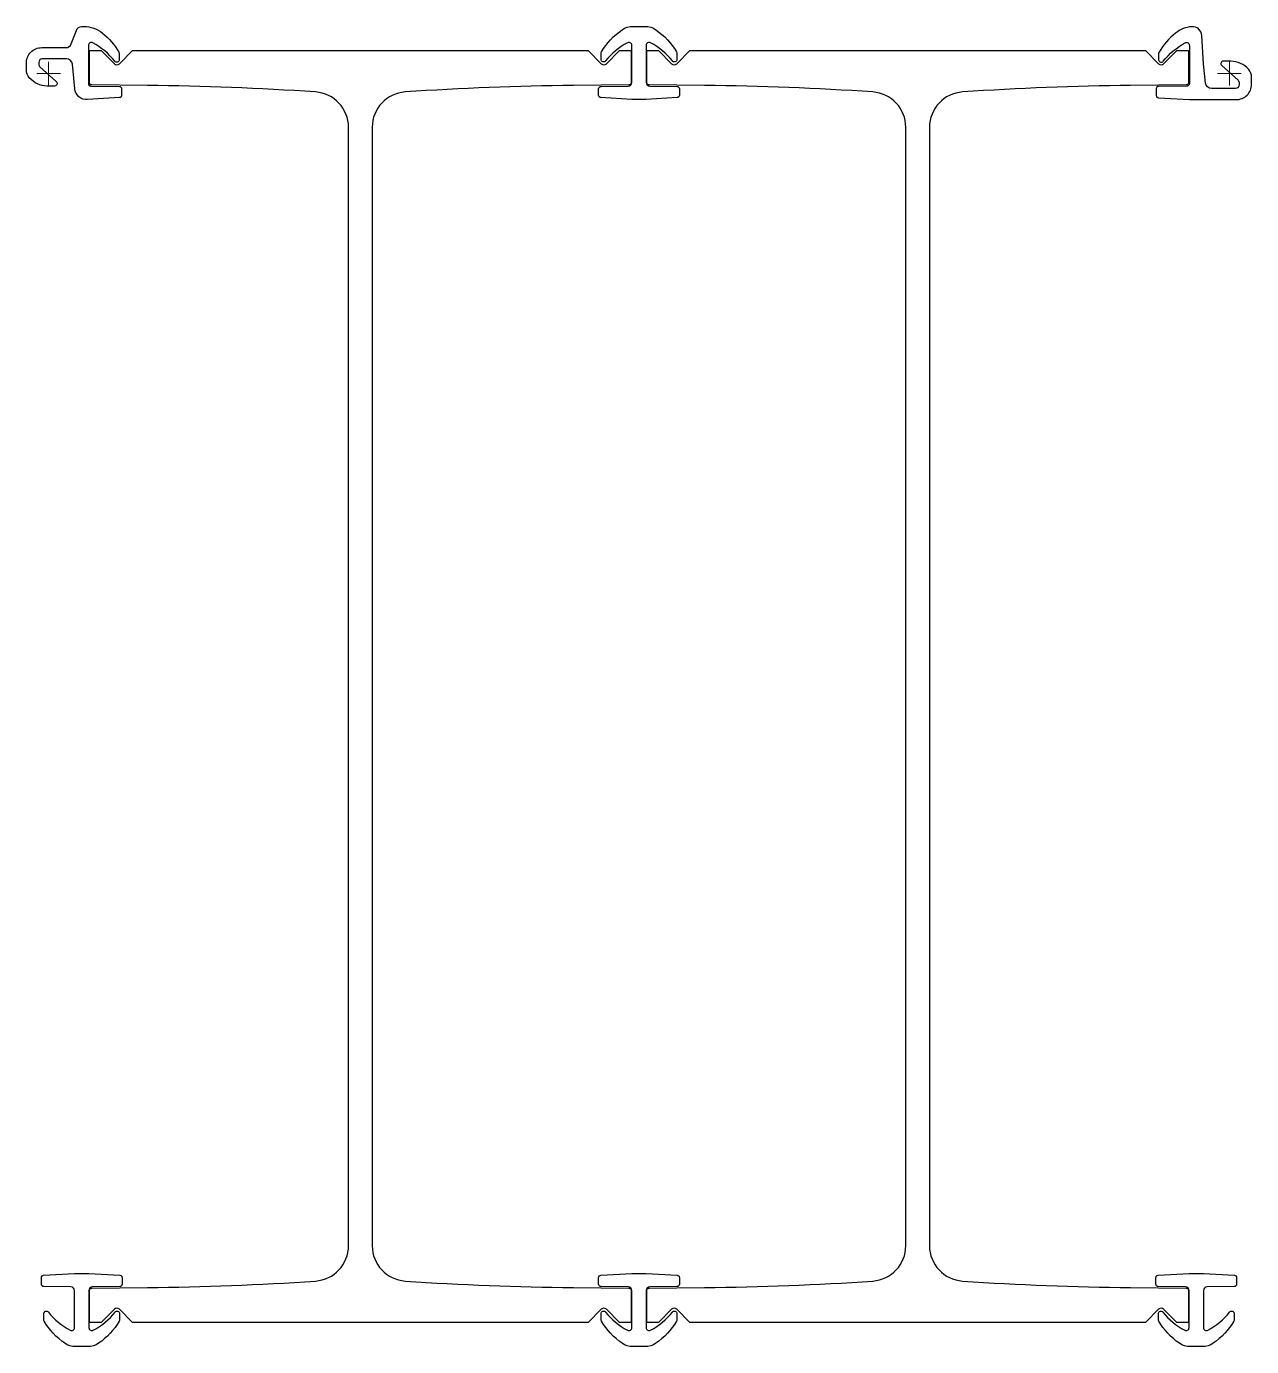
# Model space of a CAD drawing. Header units: millimetres. Extents: x -19 to 1017, y -1076 to 40.
import ezdxf

# ---------------------------------------------------------------- set-up
doc = ezdxf.new("R2010")
doc.units = ezdxf.units.MM
doc.layers.get('0').update_dxf_attribs({"lineweight": 25})
doc.layers.add('ref', color=252, linetype='Continuous', lineweight=5)

msp = doc.modelspace()

# ---------------------------------------------------------------- linework, layer by layer
at = {"elevation": 0}
for points in [[(20.1, 8, 0.385273), (15.1, 12.5), (-5.3, 12.5, 0.414214), (-8.3, 9.5), (-8.3, 7.9, 0.212557), (-7.3, 5.6), (6.5, -6.8, -0.687281), (5.1, -10.5), (-1.2, -10.5, -0.219232), (-16.3, -3.5, -0.17875), (-18.8, 3), (-18.8, 9, -0.414214), (-5.8, 22), (14.5, 22, 0.311359), (19.2, 25.2), (23.5, 36.6, -0.311359), (28.2, 39.8), (29.8, 39.8, -0.17076), (45.5, 34.3, -0.089428), (59.5, 18.2, -0.135195), (59.7, 17.2), (59.7, 11.8, -0.710366), (55.9, 10.5, 0.101503), (37.4, 26, 0.567914), (33.7, 23.8), (33.7, -8.5, 0.411079), (35.7, -10.5), (59.8, -10.8, -0.411079), (61.7, -12.8), (61.7, -18.3, -0.396562), (59.9, -20.3), (32.8, -22, -0.402787), (22.2, -13)], [(531.2, -20.3), (505.1, -21.9), (492.9, -21.9), (466.8, -20.3, -0.397192), (464.9, -18.4), (464.9, -12.8, -0.411533), (466.9, -10.8), (489.9, -10.5, 0.411198), (492.9, -7.5), (492.9, 23.9, 0.56798), (489.2, 26.1, 0.101014), (470.8, 10.7, -0.710336), (467, 12), (467, 17.4, -0.135197), (467.3, 18.4, -0.107707), (484.7, 37.1, -0.152295), (493.9, 39.9), (504.1, 39.9, -0.152295), (513.3, 37.1, -0.107707), (530.7, 18.4, -0.135197), (531, 17.4), (531, 12, -0.710994), (527.2, 10.7, 0.100981), (508.8, 26.1, 0.56829), (505.1, 23.9), (505.1, -7.5, 0.411198), (508.1, -10.5), (531.1, -10.8, -0.411533), (533.1, -12.8), (533.1, -18.4, -0.397192)], [(1016.7, -9), (1016.7, -3, 0.17875), (1014.3, 3.5, 0.219232), (999.2, 10.5), (992.9, 10.5, 0.687281), (991.5, 6.8), (1005.3, -5.6, -0.212557), (1006.2, -7.9), (1006.2, -9.5, -0.414214), (1003.2, -12.5), (982.9, -12.5, -0.385273), (977.9, -8), (976.2, 8.4), (974.7, 32.2, 0.41996), (966.1, 39.7, 0.149445), (952.5, 34.3, 0.089428), (938.5, 18.2, 0.135195), (938.2, 17.2), (938.2, 11.8, 0.710366), (942.1, 10.5, -0.101503), (960.6, 26, -0.567914), (964.2, 23.8), (964.2, -8.5, -0.411079), (962.3, -10.5), (938.2, -10.8, 0.411079), (936.2, -12.8), (936.2, -18.4, 0.396562), (938.1, -20.4), (964.2, -22), (1003.7, -22, 0.414214)], [(62.1, -1018), (62.1, -1023.6, -0.411533), (60.1, -1025.6), (37.1, -1025.9, 0.411198), (34.1, -1028.9), (34.1, -1060.3, 0.56798), (37.8, -1062.5, 0.101014), (56.2, -1047.1, -0.710336), (60, -1048.4), (60, -1053.8, -0.135197), (59.7, -1054.8, -0.107707), (42.3, -1073.5, -0.152295), (33.1, -1076.3), (22.9, -1076.3, -0.152295), (13.7, -1073.5, -0.107707), (-3.7, -1054.8, -0.135197), (-4, -1053.8), (-4, -1048.4, -0.710994), (-0.2, -1047.1, 0.100981), (18.2, -1062.5, 0.56829), (21.9, -1060.3), (21.9, -1028.9, 0.411198), (18.9, -1025.9), (-4.1, -1025.6, -0.411533), (-6.1, -1023.6), (-6.1, -1018, -0.397192), (-4.2, -1016), (21.9, -1014.5), (34.1, -1014.5), (60.2, -1016, -0.397192)], [(533.1, -1018), (533.1, -1023.6, -0.411533), (531.1, -1025.6), (508.1, -1025.9, 0.411198), (505.1, -1028.9), (505.1, -1060.3, 0.56798), (508.8, -1062.5, 0.101014), (527.2, -1047.1, -0.710336), (531, -1048.4), (531, -1053.8, -0.135197), (530.7, -1054.8, -0.107707), (513.3, -1073.5, -0.152295), (504.1, -1076.3), (493.9, -1076.3, -0.152295), (484.7, -1073.5, -0.107707), (467.3, -1054.8, -0.135197), (467, -1053.8), (467, -1048.4, -0.710994), (470.8, -1047.1, 0.100981), (489.2, -1062.5, 0.56829), (492.9, -1060.3), (492.9, -1028.9, 0.411198), (489.9, -1025.9), (466.9, -1025.6, -0.411533), (464.9, -1023.6), (464.9, -1018, -0.397192), (466.8, -1016), (492.9, -1014.5), (505.1, -1014.5), (531.2, -1016, -0.397192)], [(1004.1, -1023.6, -0.411533), (1002.1, -1025.6), (979.1, -1025.9, 0.411198), (976.1, -1028.9), (976.1, -1060.3, 0.56798), (979.8, -1062.5, 0.101014), (998.2, -1047.1, -0.710336), (1002, -1048.4), (1002, -1053.8, -0.135197), (1001.7, -1054.8, -0.107707), (984.3, -1073.5, -0.152295), (975.1, -1076.3), (964.9, -1076.3, -0.152295), (955.7, -1073.5, -0.107707), (938.3, -1054.8, -0.135197), (938, -1053.8), (938, -1048.4, -0.710994), (941.8, -1047.1, 0.100981), (960.2, -1062.5, 0.56829), (963.9, -1060.3), (963.9, -1028.9, 0.411198), (960.9, -1025.9), (937.9, -1025.6, -0.411533), (935.9, -1023.6), (935.9, -1018, -0.397192), (937.8, -1016), (963.9, -1014.5), (976.1, -1014.5), (1002.2, -1016, -0.397192), (1004.1, -1018)]]:
    msp.add_lwpolyline(points, format="xyb", close=True, dxfattribs=at)
for points in [[(253.5, -45.4, 0.394764), (225.5, -15.5, 0.014216), (83.5, -10), (36.5, -9.5, -0.411288), (34.5, -7.5), (34.5, 19.5), (44.4, 19.5), (55.6, 8.3, 0.414214), (59.9, 8.3), (71, 19.5), (456, 19.5), (467.1, 8.3, 0.414214), (471.4, 8.3), (482.5, 19.5), (492.5, 19.5), (492.5, -7.5, -0.411288), (490.5, -9.5), (443.5, -10, 0.014216), (301.5, -15.5, 0.394764), (273.5, -45.4), (273.5, -991, 0.394764), (301.5, -1020.9, 0.014216), (443.5, -1026.4), (490.5, -1026.9, -0.411288), (492.5, -1028.9), (492.5, -1055.9), (482.5, -1055.9), (471.4, -1044.7, 0.414214), (467.1, -1044.7), (456, -1055.9), (71, -1055.9), (59.9, -1044.7, 0.414214), (55.6, -1044.7), (44.4, -1055.9), (34.5, -1055.9), (34.5, -1028.9, -0.411288), (36.5, -1026.9), (83.5, -1026.4, 0.014216), (225.5, -1020.9, 0.394764), (253.5, -991)], [(505.5, -7.5), (505.5, 19.5), (515.4, 19.5), (526.6, 8.3, 0.414214), (530.9, 8.3), (542, 19.5), (927, 19.5), (938.1, 8.3, 0.414214), (942.4, 8.3), (953.5, 19.5), (963.5, 19.5), (963.5, -7.5, -0.411288), (961.5, -9.5), (914.5, -10, 0.014216), (772.5, -15.5, 0.394764), (744.5, -45.4), (744.5, -991, 0.394764), (772.5, -1020.9, 0.014216), (914.5, -1026.4), (961.5, -1026.9, -0.411288), (963.5, -1028.9), (963.5, -1055.9), (953.5, -1055.9), (942.4, -1044.7, 0.414214), (938.1, -1044.7), (927, -1055.9), (542, -1055.9), (530.9, -1044.7, 0.414214), (526.6, -1044.7), (515.4, -1055.9), (505.5, -1055.9), (505.5, -1028.9, -0.411288), (507.5, -1026.9), (554.5, -1026.4, 0.014216), (696.5, -1020.9, 0.394764), (724.5, -991), (724.5, -45.4, 0.394764), (696.5, -15.5, 0.014216), (554.5, -10), (507.5, -9.5, -0.411288)]]:
    msp.add_lwpolyline(points, format="xyb", close=True)
at = {"layer": 'ref'}
for p, q in [((10, 0), (-10, 0)), ((0, -10), (0, 10)), ((998, 10), (998, -10)), ((988, 0), (1008, 0))]:
    msp.add_line(p, q, dxfattribs=at)

doc.saveas('drawing.dxf')
